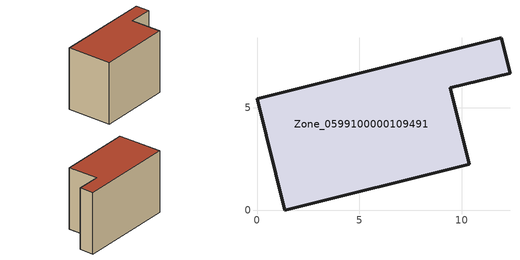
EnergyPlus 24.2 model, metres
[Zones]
Zone_0599100000109491
 floor ground (C_G): 0,5.45 11.92,8.43 12.35,6.7 9.44,5.98 10.37,2.25 1.36,0 z0
 wall outside (C_F): 1.36,0 10.37,2.25 9.44,5.98 12.35,6.7 11.92,8.43 0,5.45 1.36,0 z0:7.88
 roof outside (C_R): 11.92,8.43 0,5.45 1.36,0 10.37,2.25 9.44,5.98 12.35,6.7 z7.88
[BUILDING]
Pand.0599100000109491: North Axis=0; Terrain=City; Loads Convergence Tolerance Value=0.04; Temperature Convergence Tolerance Value=0.4; Solar Distribution=FullExterior; Maximum Number of Warmup Days=25; Minimum Number of Warmup Days=1
[Site:Location]
Rotterdam.The.Hague.AP_ZH_NLD Design_Conditions: Latitude=51.96; Longitude=4.45; Time Zone=1; Elevation=-4.5
[SITE:GROUNDTEMPERATURE:BUILDINGSURFACE]
18, 18, 18, 18, 18, 18, 18, 18, 18, 18, 18, 18
[MATERIAL] Thermal Absorptance=0.9; Solar Absorptance=0.7; Visible Absorptance=0.7
Name | Roughness | Thickness | Conductivity | Density | Specific Heat
G.TC.1975-1991 | MediumSmooth | 0.15 | 0.288461 | 540 | 1210
F.TC.1975-1991 | Rough | 0.3 | 0.230769 | 1920 | 840
R.TC.1975-1991 | MediumRough | 0.2 | 0.153846 | 1500 | 1000
[CONSTRUCTION]
C_G: G.TC.1975-1991
C_F: F.TC.1975-1991
C_R: R.TC.1975-1991
[ZONE]
Zone_0599100000109491: Type=1; Multiplier=1; Ceiling Height=Autocalculate; Volume=Autocalculate; Floor Area=autocalculate; Part of Total Floor Area=Yes
[ZONEINFILTRATION:DESIGNFLOWRATE]
Infil_Zone_0599100000109491: Zone or ZoneList or Space or SpaceList=Zone_0599100000109491; Schedule=AlwaysOn; Design Flow Rate Calculation Method=Flow/Area; Flow Rate per Floor Area=0.003; Constant Term Coefficient=1; Temperature Term Coefficient=0; Velocity Term Coefficient=0; Velocity Squared Term Coefficient=0
[HVACTEMPLATE:ZONE:IDEALLOADSAIRSYSTEM]
Zone_0599100000109491: Maximum Heating Supply Air Temperature=50; Minimum Cooling Supply Air Temperature=13; Maximum Heating Supply Air Humidity Ratio=0.0156; Minimum Cooling Supply Air Humidity Ratio=0.0077; Heating Limit=NoLimit; Cooling Limit=NoLimit; Dehumidification Control Type=ConstantSensibleHeatRatio; Cooling Sensible Heat Ratio=0.7; Dehumidification Setpoint=60; Humidification Control Type=None; Humidification Setpoint=30; Outdoor Air Method=None; Outdoor Air Flow Rate per Person=0.00944; Outdoor Air Flow Rate per Zone Floor Area=0; Outdoor Air Flow Rate per Zone=0; Demand Controlled Ventilation Type=None; Outdoor Air Economizer Type=NoEconomizer; Heat Recovery Type=None; Sensible Heat Recovery Effectiveness=0.7; Latent Heat Recovery Effectiveness=0.65
[ZONECONTROL:THERMOSTAT]
ThermostatControl_Zone_0599100000109491: Zone or ZoneList=Zone_0599100000109491; Control Type Schedule=DualSetpointControlType; Control 1=Thermostat_Zone_0599100000109491; Temperature Difference Between Cutout And Setpoint=0
[THERMOSTATSETPOINT:DUALSETPOINT]
Thermostat_Zone_0599100000109491: Heating Setpoint Temperature Schedule=HeatingSetpoint_Zone_0599100000109491; Cooling Setpoint Temperature Schedule=CoolingSetpoint_Zone_0599100000109491
[SCHEDULE:COMPACT]
HeatingSetpoint_Zone_0599100000109491: Through: 12/31, For: AllDays, Until: 24:00, 21
CoolingSetpoint_Zone_0599100000109491: Through: 12/31, For: AllDays, Until: 24:00, 24
DualSetpointControlType: Through: 12/31, For: AllDays, Until: 24:00, 4
AlwaysOn: Through: 12/31, For: AllDays, Until: 24:00, 1
